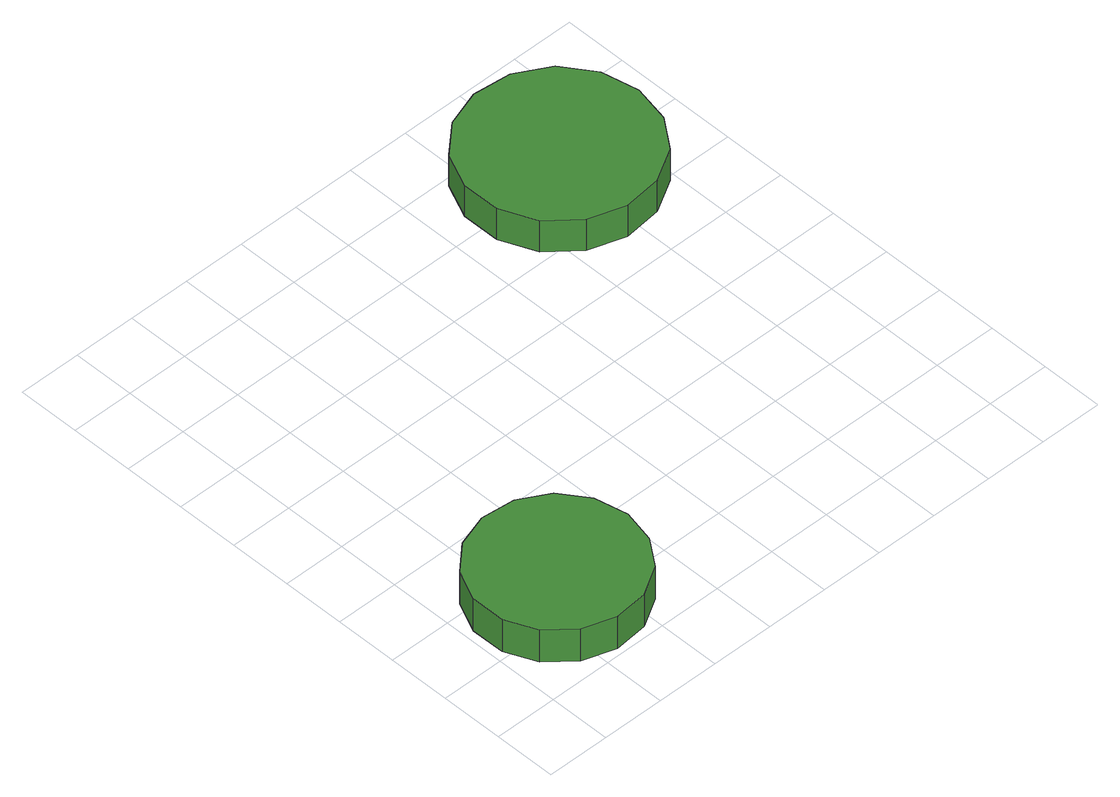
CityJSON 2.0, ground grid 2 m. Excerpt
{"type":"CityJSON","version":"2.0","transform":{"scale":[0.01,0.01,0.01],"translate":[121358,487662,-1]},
"CityObjects":{
"tree1":{"type":"SolitaryVegetationObject","attributes":{"function":"something"},"geometry":[{"type":"MultiSurface","lod":"1","boundaries":[[[0,1,2,3,4,5,6,7,8,9,10,11,12,13,14]],[[15,16,17,18,19,20,21,22,23,24,25,26,27,28,29]],[[0,29,28,1]],[[1,28,27,2]],[[2,27,26,3]],[[3,26,25,4]],[[4,25,24,5]],[[5,24,23,6]],[[6,23,22,7]],[[7,22,21,8]],[[8,21,20,9]],[[9,20,19,10]],[[10,19,18,11]],[[11,18,17,12]],[[12,17,16,13]],[[13,16,15,14]],[[14,15,29,0]]]}]},
"tree2":{"type":"SolitaryVegetationObject","attributes":{"function":"something"},"geometry":[{"type":"MultiSurface","lod":"1","boundaries":[[[30,31,32,33,34,35,36,37,38,39,40,41,42,43,44]],[[45,46,47,48,49,50,51,52,53,54,55,56,57,58,59]],[[30,59,58,31]],[[31,58,57,32]],[[32,57,56,33]],[[33,56,55,34]],[[34,55,54,35]],[[35,54,53,36]],[[36,53,52,37]],[[37,52,51,38]],[[38,51,50,39]],[[39,50,49,40]],[[40,49,48,41]],[[41,48,47,42]],[[42,47,46,43]],[[43,46,45,44]],[[44,45,59,30]]]}]}
},
"vertices":[
[543,277,194],[520,382,194],[457,469,194],[364,523,194],[257,534,194],[154,501,194],[74,429,194],[30,331,194],[30,223,194],[74,125,194],[154,53,194],[257,19,194],[364,31,194],[457,84,194],[520,172,194],[520,172,75],[457,84,75],[364,31,75],[257,19,75],[154,53,75],[74,125,75],[30,223,75],[30,331,75],[74,429,75],[154,501,75],[257,534,75],[364,523,75],[457,469,75],[520,382,75],[543,277,75],
[1673,1404,191],[1648,1523,191],[1577,1622,191],[1471,1683,191],[1350,1695,191],[1235,1658,191],[1144,1576,191],[1095,1465,191],[1095,1344,191],[1144,1232,191],[1235,1151,191],[1350,1113,191],[1471,1126,191],[1577,1187,191],[1648,1285,191],[1648,1285,77],[1577,1187,77],[1471,1126,77],[1350,1113,77],[1235,1151,77],[1144,1232,77],[1095,1344,77],[1095,1465,77],[1144,1576,77],[1235,1658,77],[1350,1695,77],[1471,1683,77],[1577,1622,77],[1648,1523,77],[1673,1404,77]
]}
